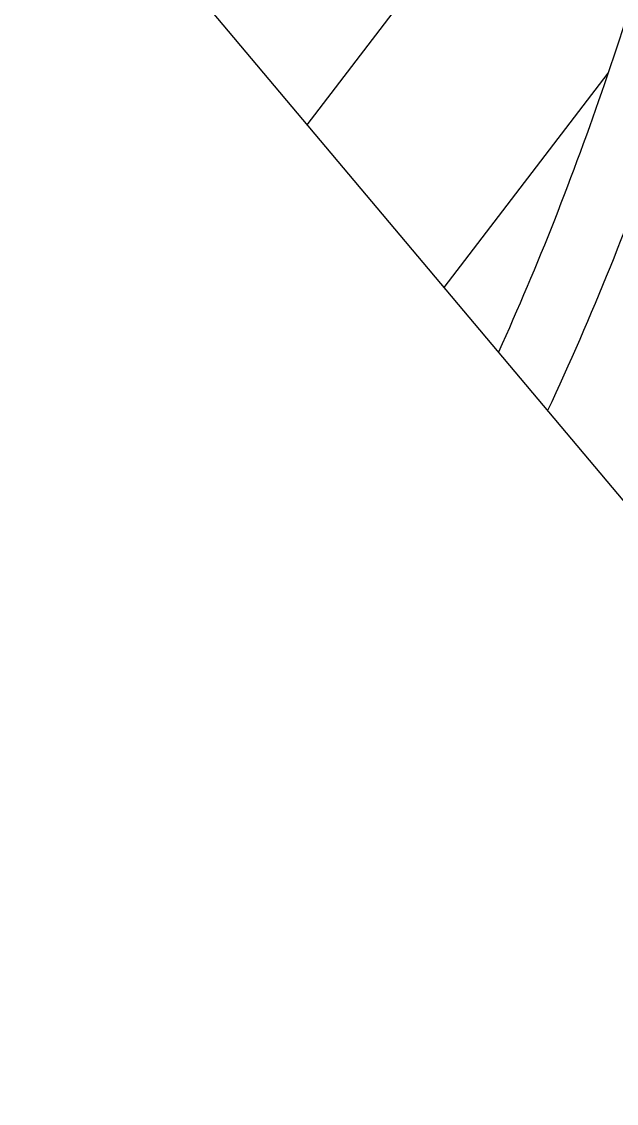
# Model space of a CAD drawing. Header units: millimetres. Extents: x 55520 to 96084, y -58491 to -49645.
# Drawn here: x 59417.06 to 59442.85, y -57848.3 to -57801.4 of the extents above; entities that cross this region are included whole.
import ezdxf

# ---------------------------------------------------------------- set-up
doc = ezdxf.new("R2010")
doc.units = ezdxf.units.MM
for name, color, linetype in [('ARQ-COTAS', 1, 'Continuous'), ('Caminhos Principais', 13, 'Continuous'), ('Curvas de Nível', 10, 'Continuous')]:
    doc.layers.add(name, color=color, linetype=linetype)

msp = doc.modelspace()

# ---------------------------------------------------------------- linework, layer by layer
at = {"layer": 'ARQ-COTAS'}
msp.add_lwpolyline([(59893.089, -57682.877), (59561.017, -57962.26), (59351.217, -57712.893), (59683.289, -57433.51)], close=True, dxfattribs=at)
at = {"layer": 'Caminhos Principais'}
for points, knots in [([(59455.748, -57759.645), (59455.643, -57760.251), (59455.538, -57760.857), (59455.433, -57761.463), (59455.433, -57761.464), (59455.433, -57761.464), (59455.433, -57761.465), (59454.136, -57768.956), (59452.749, -57776.407), (59449.396, -57791.21), (59447.433, -57798.569), (59443.473, -57809.975), (59441.786, -57814.198), (59439.869, -57818.265)], [-1.859501, -1.859501, -1.859501, -1.859501, -0.001124, -0.001124, -0.001124, 0, 0, 0, 22.973646, 22.973646, 45.947292, 45.947292, 60.000087, 60.000087, 60.000087, 60.000087]), ([(59452.477, -57760.953), (59451.195, -57768.358), (59449.829, -57775.697), (59446.564, -57790.155), (59444.674, -57797.275), (59440.969, -57808.09), (59439.446, -57811.982), (59437.737, -57815.731)], [0, 0, 0, 0, 22.784988, 22.784988, 45.322968, 45.322968, 58.521279, 58.521279, 58.521279, 58.521279])]:
    msp.add_open_spline(points, degree=3, knots=knots, dxfattribs=at)
at = {"layer": 'Curvas de Nível'}
msp.add_lwpolyline([(59429.449, -57805.879), (59440.733, -57791.124), (59448.684, -57780.728)], dxfattribs=at)
at = {"layer": 'Curvas de Nível', "color": 251}
msp.add_lwpolyline([(59435.384, -57812.934), (59442.493, -57803.637)], dxfattribs=at)

doc.saveas('drawing.dxf')
